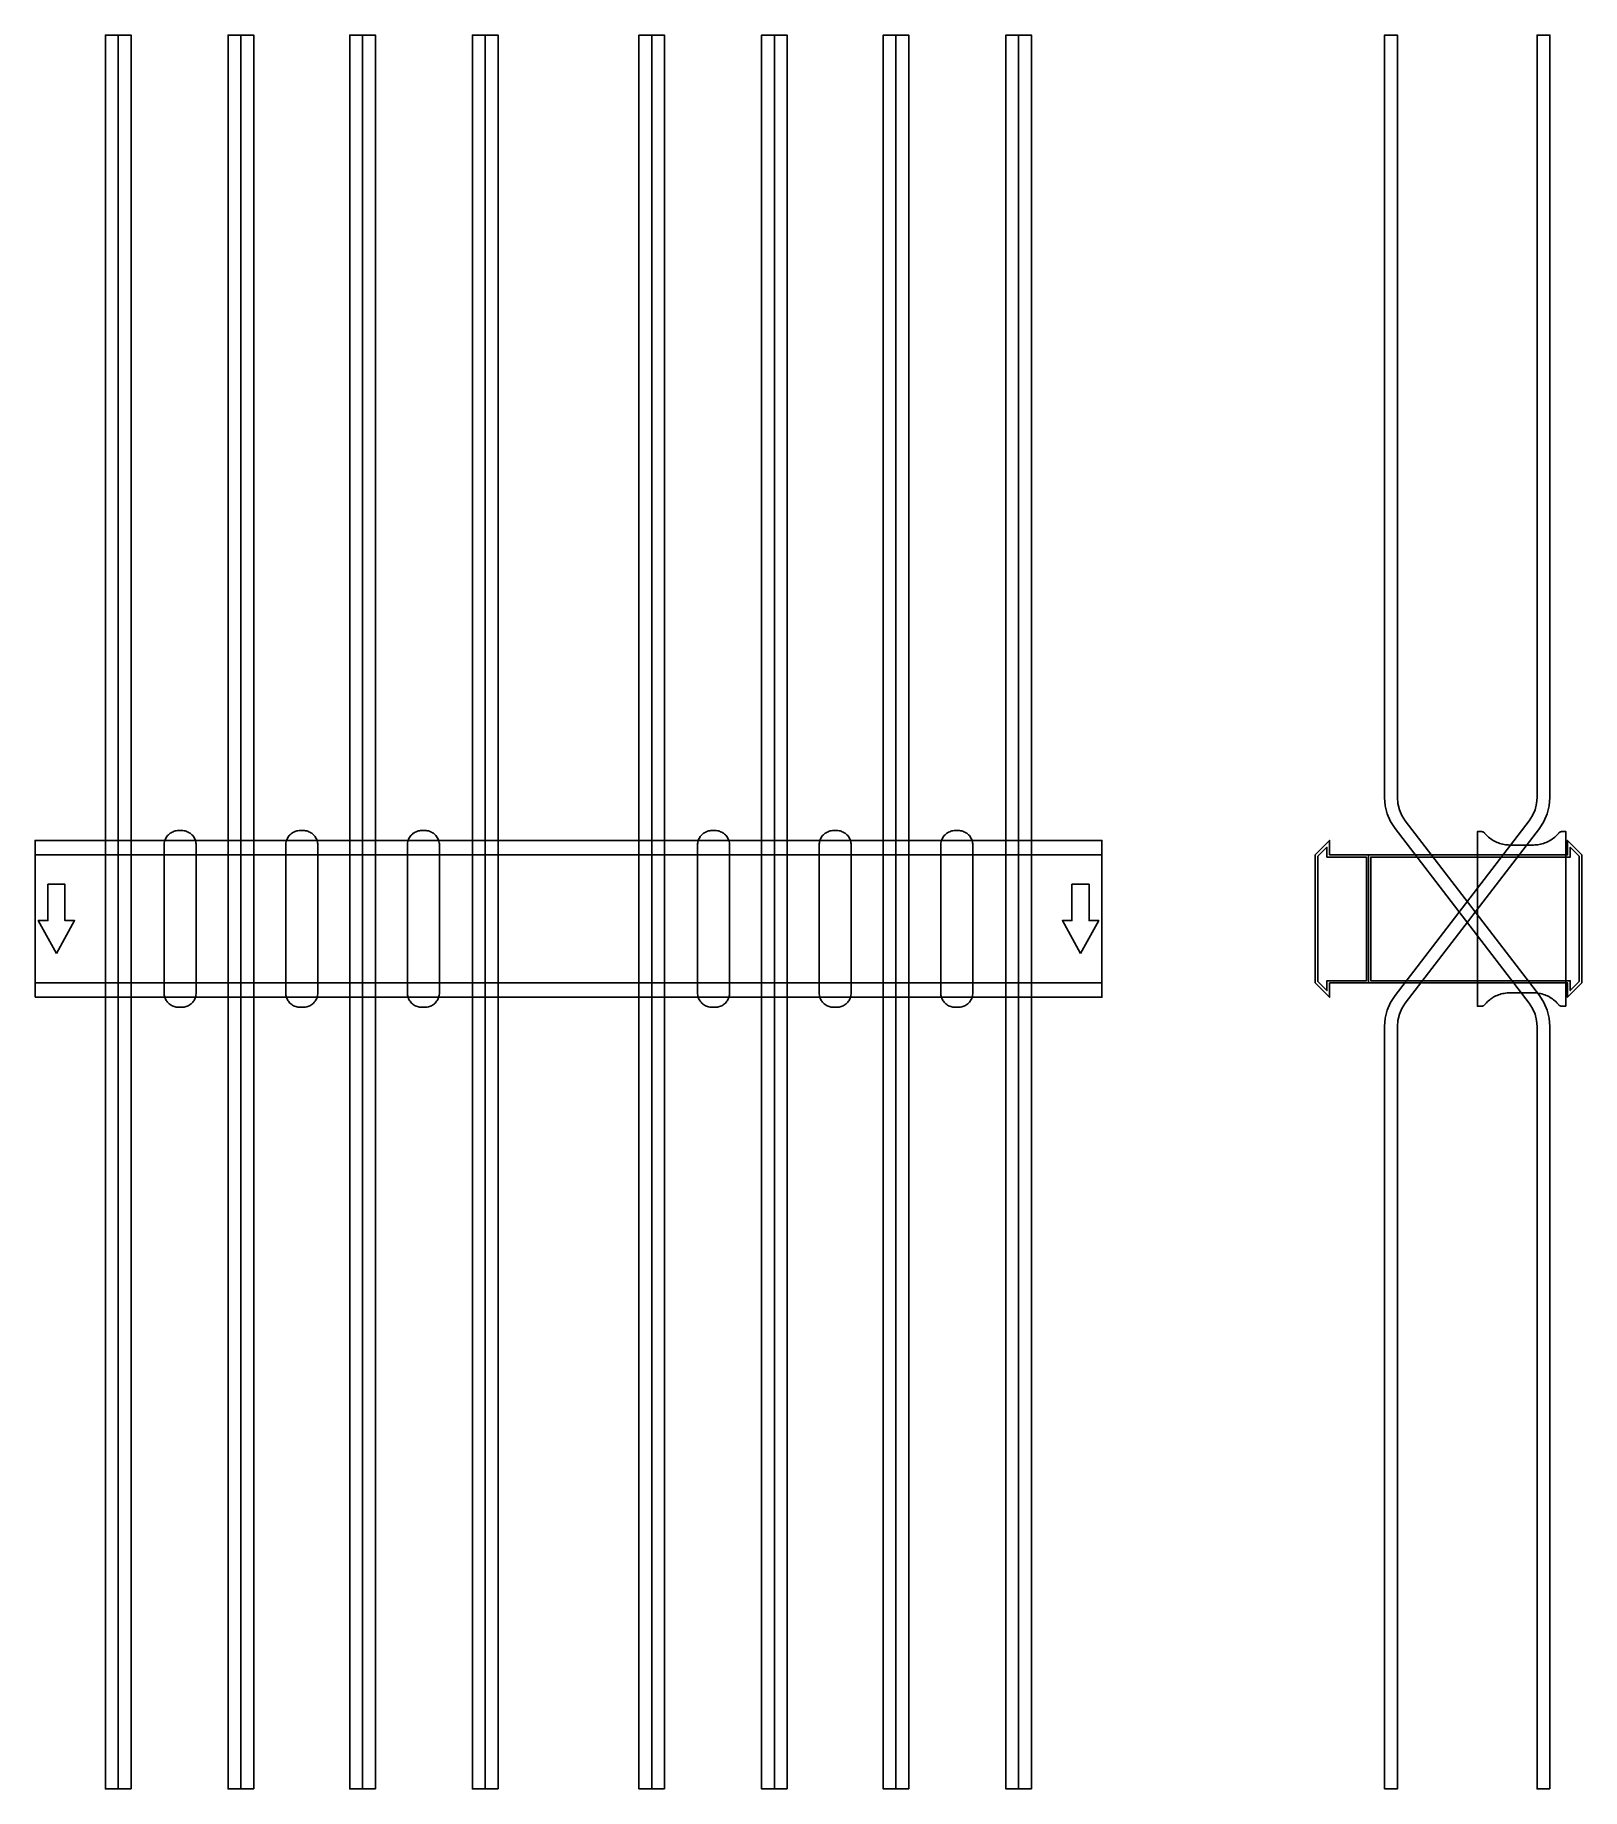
# Model space of a CAD drawing. Extents: x 0 to 1450, y -815 to 828.
import ezdxf

# ---------------------------------------------------------------- set-up
doc = ezdxf.new("R2010")
doc.units = 0
doc.layers.add('Halfen', color=7, linetype='CONTINUOUS')

msp = doc.modelspace()

# ---------------------------------------------------------------- linework, layer by layer
at = {"layer": 'Halfen', "color": 7}
for points in [[(78, -815.455), (78, 828.419), (66, 828.419), (66, -815.455)], [(90, -815.455), (90, 828.419), (78, 828.419), (78, -815.455)], [(193, -815.455), (193, 828.419), (181, 828.419), (181, -815.455)], [(205, -815.455), (205, 828.419), (193, 828.419), (193, -815.455)], [(307, -815.455), (307, 828.419), (295, 828.419), (295, -815.455)], [(319, -815.455), (319, 828.419), (307, 828.419), (307, -815.455)], [(422, -815.455), (422, 828.419), (410, 828.419), (410, -815.455)], [(434, -815.455), (434, 828.419), (422, 828.419), (422, -815.455)], [(578, -815.455), (578, 828.419), (566, 828.419), (566, -815.455)], [(590, -815.455), (590, 828.419), (578, 828.419), (578, -815.455)], [(693, -815.455), (693, 828.419), (681, 828.419), (681, -815.455)], [(705, -815.455), (705, 828.419), (693, 828.419), (693, -815.455)], [(807, -815.455), (807, 828.419), (795, 828.419), (795, -815.455)], [(819, -815.455), (819, 828.419), (807, 828.419), (807, -815.455)], [(922, -815.455), (922, 828.419), (910, 828.419), (910, -815.455)], [(934, -815.455), (934, 828.419), (922, 828.419), (922, -815.455)], [(1420, -815.455), (1420, -100.956), (1419.359, -93.137), (1417.453, -85.527), (1414.332, -78.329), (1410.081, -71.735), (1284.439, 92.004), (1281.251, 96.949), (1278.911, 102.348), (1277.481, 108.055), (1277, 113.919), (1277, 167.419), (1277, 828.419), (1265, 828.419), (1265, 167.419), (1265, 113.919), (1265.641, 106.101), (1267.547, 98.49), (1270.668, 91.292), (1274.919, 84.699), (1400.561, -79.04), (1403.749, -83.986), (1406.089, -89.384), (1407.519, -95.092), (1408, -100.956), (1408, -815.455)], [(1265, -815.455), (1265, -100.956), (1265.641, -93.137), (1267.547, -85.527), (1270.668, -78.329), (1274.919, -71.735), (1400.561, 92.004), (1403.749, 96.949), (1406.089, 102.348), (1407.519, 108.055), (1408, 113.919), (1408, 167.419), (1408, 828.419), (1420, 828.419), (1420, 167.419), (1420, 113.919), (1419.359, 106.101), (1417.453, 98.49), (1414.332, 91.292), (1410.081, 84.699), (1284.439, -79.04), (1281.251, -83.986), (1278.911, -89.384), (1277.481, -95.092), (1277, -100.956), (1277, -815.455)], [(151, -69.3), (151, -56.8), (151, 69.3), (150.958, 70.359), (150.834, 71.412), (150.627, 72.452), (150.339, 73.472), (149.972, 74.466), (149.529, 75.429), (149.011, 76.354), (148.422, 77.235), (147.765, 78.068), (147.046, 78.846), (146.268, 79.565), (145.435, 80.222), (144.554, 80.811), (143.629, 81.329), (142.666, 81.772), (141.672, 82.139), (140.652, 82.427), (139.612, 82.634), (138.559, 82.758), (137.5, 82.8), (134.5, 82.8), (133.441, 82.758), (132.388, 82.634), (131.348, 82.427), (130.328, 82.139), (129.334, 81.772), (128.371, 81.329), (127.446, 80.811), (126.565, 80.222), (125.732, 79.565), (124.954, 78.846), (124.235, 78.068), (123.578, 77.235), (122.989, 76.354), (122.471, 75.429), (122.028, 74.466), (121.661, 73.472), (121.373, 72.452), (121.166, 71.412), (121.042, 70.359), (121, 69.3), (121, -56.8), (121, -69.3), (121.042, -70.359), (121.166, -71.412), (121.373, -72.452), (121.661, -73.472), (122.028, -74.466), (122.471, -75.429), (122.989, -76.354), (123.578, -77.235), (124.235, -78.068), (124.954, -78.846), (125.732, -79.565), (126.565, -80.222), (127.446, -80.811), (128.371, -81.329), (129.334, -81.772), (130.328, -82.139), (131.348, -82.427), (132.388, -82.634), (133.441, -82.758), (134.5, -82.8), (137.5, -82.8), (138.559, -82.758), (139.612, -82.634), (140.652, -82.427), (141.672, -82.139), (142.666, -81.772), (143.629, -81.329), (144.554, -80.811), (145.435, -80.222), (146.268, -79.565), (147.046, -78.846), (147.765, -78.068), (148.422, -77.235), (149.011, -76.354), (149.529, -75.429), (149.972, -74.466), (150.339, -73.472), (150.627, -72.452), (150.834, -71.412), (150.958, -70.359), (151, -69.3)], [(265, -69.3), (265, -56.8), (265, 69.3), (264.958, 70.359), (264.834, 71.412), (264.627, 72.452), (264.339, 73.472), (263.972, 74.466), (263.529, 75.429), (263.011, 76.354), (262.422, 77.235), (261.765, 78.068), (261.046, 78.846), (260.268, 79.565), (259.435, 80.222), (258.554, 80.811), (257.629, 81.329), (256.666, 81.772), (255.672, 82.139), (254.652, 82.427), (253.612, 82.634), (252.559, 82.758), (251.5, 82.8), (248.5, 82.8), (247.441, 82.758), (246.388, 82.634), (245.348, 82.427), (244.328, 82.139), (243.334, 81.772), (242.371, 81.329), (241.446, 80.811), (240.565, 80.222), (239.732, 79.565), (238.954, 78.846), (238.235, 78.068), (237.578, 77.235), (236.989, 76.354), (236.471, 75.429), (236.028, 74.466), (235.661, 73.472), (235.373, 72.452), (235.166, 71.412), (235.042, 70.359), (235, 69.3), (235, -56.8), (235, -69.3), (235.042, -70.359), (235.166, -71.412), (235.373, -72.452), (235.661, -73.472), (236.028, -74.466), (236.471, -75.429), (236.989, -76.354), (237.578, -77.235), (238.235, -78.068), (238.954, -78.846), (239.732, -79.565), (240.565, -80.222), (241.446, -80.811), (242.371, -81.329), (243.334, -81.772), (244.328, -82.139), (245.348, -82.427), (246.388, -82.634), (247.441, -82.758), (248.5, -82.8), (251.5, -82.8), (252.559, -82.758), (253.612, -82.634), (254.652, -82.427), (255.672, -82.139), (256.666, -81.772), (257.629, -81.329), (258.554, -80.811), (259.435, -80.222), (260.268, -79.565), (261.046, -78.846), (261.765, -78.068), (262.422, -77.235), (263.011, -76.354), (263.529, -75.429), (263.972, -74.466), (264.339, -73.472), (264.627, -72.452), (264.834, -71.412), (264.958, -70.359), (265, -69.3)], [(379, -69.3), (379, -56.8), (379, 69.3), (378.958, 70.359), (378.834, 71.412), (378.627, 72.452), (378.339, 73.472), (377.972, 74.466), (377.529, 75.429), (377.011, 76.354), (376.422, 77.235), (375.765, 78.068), (375.046, 78.846), (374.268, 79.565), (373.435, 80.222), (372.554, 80.811), (371.629, 81.329), (370.666, 81.772), (369.672, 82.139), (368.652, 82.427), (367.612, 82.634), (366.559, 82.758), (365.5, 82.8), (362.5, 82.8), (361.441, 82.758), (360.388, 82.634), (359.348, 82.427), (358.328, 82.139), (357.334, 81.772), (356.371, 81.329), (355.446, 80.811), (354.565, 80.222), (353.732, 79.565), (352.954, 78.846), (352.235, 78.068), (351.578, 77.235), (350.989, 76.354), (350.471, 75.429), (350.028, 74.466), (349.661, 73.472), (349.373, 72.452), (349.166, 71.412), (349.042, 70.359), (349, 69.3), (349, -56.8), (349, -69.3), (349.042, -70.359), (349.166, -71.412), (349.373, -72.452), (349.661, -73.472), (350.028, -74.466), (350.471, -75.429), (350.989, -76.354), (351.578, -77.235), (352.235, -78.068), (352.954, -78.846), (353.732, -79.565), (354.565, -80.222), (355.446, -80.811), (356.371, -81.329), (357.334, -81.772), (358.328, -82.139), (359.348, -82.427), (360.388, -82.634), (361.441, -82.758), (362.5, -82.8), (365.5, -82.8), (366.559, -82.758), (367.612, -82.634), (368.652, -82.427), (369.672, -82.139), (370.666, -81.772), (371.629, -81.329), (372.554, -80.811), (373.435, -80.222), (374.268, -79.565), (375.046, -78.846), (375.765, -78.068), (376.422, -77.235), (377.011, -76.354), (377.529, -75.429), (377.972, -74.466), (378.339, -73.472), (378.627, -72.452), (378.834, -71.412), (378.958, -70.359), (379, -69.3)], [(651, -69.3), (651, -56.8), (651, 69.3), (650.958, 70.359), (650.834, 71.412), (650.627, 72.452), (650.339, 73.472), (649.972, 74.466), (649.529, 75.429), (649.011, 76.354), (648.422, 77.235), (647.765, 78.068), (647.046, 78.846), (646.268, 79.565), (645.435, 80.222), (644.554, 80.811), (643.629, 81.329), (642.666, 81.772), (641.672, 82.139), (640.652, 82.427), (639.612, 82.634), (638.559, 82.758), (637.5, 82.8), (634.5, 82.8), (633.441, 82.758), (632.388, 82.634), (631.348, 82.427), (630.328, 82.139), (629.334, 81.772), (628.371, 81.329), (627.446, 80.811), (626.565, 80.222), (625.732, 79.565), (624.954, 78.846), (624.235, 78.068), (623.578, 77.235), (622.989, 76.354), (622.471, 75.429), (622.028, 74.466), (621.661, 73.472), (621.373, 72.452), (621.166, 71.412), (621.042, 70.359), (621, 69.3), (621, -56.8), (621, -69.3), (621.042, -70.359), (621.166, -71.412), (621.373, -72.452), (621.661, -73.472), (622.028, -74.466), (622.471, -75.429), (622.989, -76.354), (623.578, -77.235), (624.235, -78.068), (624.954, -78.846), (625.732, -79.565), (626.565, -80.222), (627.446, -80.811), (628.371, -81.329), (629.334, -81.772), (630.328, -82.139), (631.348, -82.427), (632.388, -82.634), (633.441, -82.758), (634.5, -82.8), (637.5, -82.8), (638.559, -82.758), (639.612, -82.634), (640.652, -82.427), (641.672, -82.139), (642.666, -81.772), (643.629, -81.329), (644.554, -80.811), (645.435, -80.222), (646.268, -79.565), (647.046, -78.846), (647.765, -78.068), (648.422, -77.235), (649.011, -76.354), (649.529, -75.429), (649.972, -74.466), (650.339, -73.472), (650.627, -72.452), (650.834, -71.412), (650.958, -70.359), (651, -69.3)], [(765, -69.3), (765, -56.8), (765, 69.3), (764.958, 70.359), (764.834, 71.412), (764.627, 72.452), (764.339, 73.472), (763.972, 74.466), (763.529, 75.429), (763.011, 76.354), (762.422, 77.235), (761.765, 78.068), (761.046, 78.846), (760.268, 79.565), (759.435, 80.222), (758.554, 80.811), (757.629, 81.329), (756.666, 81.772), (755.672, 82.139), (754.652, 82.427), (753.612, 82.634), (752.559, 82.758), (751.5, 82.8), (748.5, 82.8), (747.441, 82.758), (746.388, 82.634), (745.348, 82.427), (744.328, 82.139), (743.334, 81.772), (742.371, 81.329), (741.446, 80.811), (740.565, 80.222), (739.732, 79.565), (738.954, 78.846), (738.235, 78.068), (737.578, 77.235), (736.989, 76.354), (736.471, 75.429), (736.028, 74.466), (735.661, 73.472), (735.373, 72.452), (735.166, 71.412), (735.042, 70.359), (735, 69.3), (735, -56.8), (735, -69.3), (735.042, -70.359), (735.166, -71.412), (735.373, -72.452), (735.661, -73.472), (736.028, -74.466), (736.471, -75.429), (736.989, -76.354), (737.578, -77.235), (738.235, -78.068), (738.954, -78.846), (739.732, -79.565), (740.565, -80.222), (741.446, -80.811), (742.371, -81.329), (743.334, -81.772), (744.328, -82.139), (745.348, -82.427), (746.388, -82.634), (747.441, -82.758), (748.5, -82.8), (751.5, -82.8), (752.559, -82.758), (753.612, -82.634), (754.652, -82.427), (755.672, -82.139), (756.666, -81.772), (757.629, -81.329), (758.554, -80.811), (759.435, -80.222), (760.268, -79.565), (761.046, -78.846), (761.765, -78.068), (762.422, -77.235), (763.011, -76.354), (763.529, -75.429), (763.972, -74.466), (764.339, -73.472), (764.627, -72.452), (764.834, -71.412), (764.958, -70.359), (765, -69.3)], [(879, -69.3), (879, -56.8), (879, 69.3), (878.958, 70.359), (878.834, 71.412), (878.627, 72.452), (878.339, 73.472), (877.972, 74.466), (877.529, 75.429), (877.011, 76.354), (876.422, 77.235), (875.765, 78.068), (875.046, 78.846), (874.268, 79.565), (873.435, 80.222), (872.554, 80.811), (871.629, 81.329), (870.666, 81.772), (869.672, 82.139), (868.652, 82.427), (867.612, 82.634), (866.559, 82.758), (865.5, 82.8), (862.5, 82.8), (861.441, 82.758), (860.388, 82.634), (859.348, 82.427), (858.328, 82.139), (857.334, 81.772), (856.371, 81.329), (855.446, 80.811), (854.565, 80.222), (853.732, 79.565), (852.954, 78.846), (852.235, 78.068), (851.578, 77.235), (850.989, 76.354), (850.471, 75.429), (850.028, 74.466), (849.661, 73.472), (849.373, 72.452), (849.166, 71.412), (849.042, 70.359), (849, 69.3), (849, -56.8), (849, -69.3), (849.042, -70.359), (849.166, -71.412), (849.373, -72.452), (849.661, -73.472), (850.028, -74.466), (850.471, -75.429), (850.989, -76.354), (851.578, -77.235), (852.235, -78.068), (852.954, -78.846), (853.732, -79.565), (854.565, -80.222), (855.446, -80.811), (856.371, -81.329), (857.334, -81.772), (858.328, -82.139), (859.348, -82.427), (860.388, -82.634), (861.441, -82.758), (862.5, -82.8), (865.5, -82.8), (866.559, -82.758), (867.612, -82.634), (868.652, -82.427), (869.672, -82.139), (870.666, -81.772), (871.629, -81.329), (872.554, -80.811), (873.435, -80.222), (874.268, -79.565), (875.046, -78.846), (875.765, -78.068), (876.422, -77.235), (877.011, -76.354), (877.529, -75.429), (877.972, -74.466), (878.339, -73.472), (878.627, -72.452), (878.834, -71.412), (878.958, -70.359), (879, -69.3)], [(0, -73.5), (1000, -73.5), (1000, 73.5), (0, 73.5)], [(1250, -60), (1250, 60), (1213.5, 60), (1213.5, 73.5), (1200, 60), (1200, -60), (1213.5, -73.5), (1213.5, -60)], [(1248, -58), (1248, 58), (1211, 58), (1211, 67.25), (1202.5, 58.75), (1202.5, -58.75), (1211, -67.25), (1211, -58)], [(1450, -60), (1450, 60), (1436.5, 73.5), (1436.5, 60), (1250, 60), (1250, -60), (1436.5, -60), (1436.5, -73.5)], [(1447.5, -58.75), (1447.5, 58.75), (1439, 67.25), (1439, 58), (1252, 58), (1252, -58), (1439, -58), (1439, -67.25)], [(1435, -81.8), (1435, 81.8), (1431, 81.8), (1430.846, 81.797), (1430.691, 81.786), (1430.538, 81.769), (1430.385, 81.746), (1430.234, 81.715), (1430.084, 81.678), (1429.936, 81.634), (1429.789, 81.584), (1429.646, 81.527), (1429.505, 81.464), (1429.366, 81.395), (1429.231, 81.32), (1429.1, 81.239), (1428.972, 81.153), (1428.848, 81.06), (1428.728, 80.963), (1428.613, 80.86), (1428.502, 80.752), (1428.397, 80.639), (1428.296, 80.522), (1427.41, 79.491), (1426.479, 78.5), (1425.505, 77.551), (1424.491, 76.646), (1423.437, 75.787), (1422.347, 74.975), (1421.222, 74.211), (1420.064, 73.499), (1418.876, 72.838), (1417.66, 72.23), (1416.418, 71.676), (1415.153, 71.178), (1413.867, 70.736), (1412.563, 70.351), (1411.243, 70.024), (1409.911, 69.756), (1408.567, 69.547), (1407.216, 69.397), (1405.859, 69.307), (1404.5, 69.277), (1382.5, 69.277), (1381.141, 69.307), (1379.784, 69.397), (1378.433, 69.547), (1377.089, 69.756), (1375.757, 70.024), (1374.437, 70.351), (1373.133, 70.736), (1371.847, 71.178), (1370.582, 71.676), (1369.34, 72.23), (1368.124, 72.838), (1366.936, 73.499), (1365.778, 74.211), (1364.653, 74.975), (1363.563, 75.787), (1362.509, 76.646), (1361.495, 77.551), (1360.521, 78.5), (1359.59, 79.491), (1358.704, 80.522), (1358.603, 80.639), (1358.498, 80.752), (1358.387, 80.86), (1358.272, 80.963), (1358.152, 81.06), (1358.028, 81.153), (1357.9, 81.239), (1357.769, 81.32), (1357.634, 81.395), (1357.495, 81.464), (1357.354, 81.527), (1357.211, 81.584), (1357.064, 81.634), (1356.916, 81.678), (1356.766, 81.715), (1356.615, 81.746), (1356.462, 81.769), (1356.309, 81.786), (1356.154, 81.797), (1356, 81.8), (1352, 81.8), (1352, -81.8), (1356, -81.8), (1356.154, -81.797), (1356.309, -81.786), (1356.462, -81.769), (1356.615, -81.746), (1356.766, -81.715), (1356.916, -81.678), (1357.064, -81.634), (1357.211, -81.584), (1357.354, -81.527), (1357.495, -81.464), (1357.634, -81.395), (1357.769, -81.32), (1357.9, -81.239), (1358.028, -81.153), (1358.152, -81.06), (1358.272, -80.963), (1358.387, -80.86), (1358.498, -80.752), (1358.603, -80.639), (1358.704, -80.522), (1359.59, -79.491), (1360.521, -78.5), (1361.495, -77.551), (1362.509, -76.646), (1363.563, -75.787), (1364.653, -74.975), (1365.778, -74.211), (1366.936, -73.499), (1368.124, -72.838), (1369.34, -72.23), (1370.582, -71.676), (1371.847, -71.178), (1373.133, -70.736), (1374.437, -70.351), (1375.757, -70.024), (1377.089, -69.756), (1378.433, -69.547), (1379.784, -69.397), (1381.141, -69.307), (1382.5, -69.277), (1404.5, -69.277), (1405.859, -69.307), (1407.216, -69.397), (1408.567, -69.547), (1409.911, -69.756), (1411.243, -70.024), (1412.563, -70.351), (1413.867, -70.736), (1415.153, -71.178), (1416.418, -71.676), (1417.66, -72.23), (1418.876, -72.838), (1420.064, -73.499), (1421.222, -74.211), (1422.347, -74.975), (1423.437, -75.787), (1424.491, -76.646), (1425.505, -77.551), (1426.479, -78.5), (1427.41, -79.491), (1428.296, -80.522), (1428.397, -80.639), (1428.502, -80.752), (1428.613, -80.86), (1428.728, -80.963), (1428.848, -81.06), (1428.972, -81.153), (1429.1, -81.239), (1429.231, -81.32), (1429.366, -81.395), (1429.505, -81.464), (1429.646, -81.527), (1429.789, -81.584), (1429.936, -81.634), (1430.084, -81.678), (1430.234, -81.715), (1430.385, -81.746), (1430.538, -81.769), (1430.691, -81.786), (1430.846, -81.797), (1431, -81.8)], [(0, -60), (1000, -60), (1000, 60), (0, 60)], [(20, -32.5), (37, -1.5), (28, -1.5), (28, 32.5), (12, 32.5), (12, -1.5), (3, -1.5)], [(980, -32.5), (997, -1.5), (988, -1.5), (988, 32.5), (972, 32.5), (972, -1.5), (963, -1.5)]]:
    msp.add_lwpolyline(points, close=True, dxfattribs=at)

doc.saveas('drawing.dxf')
